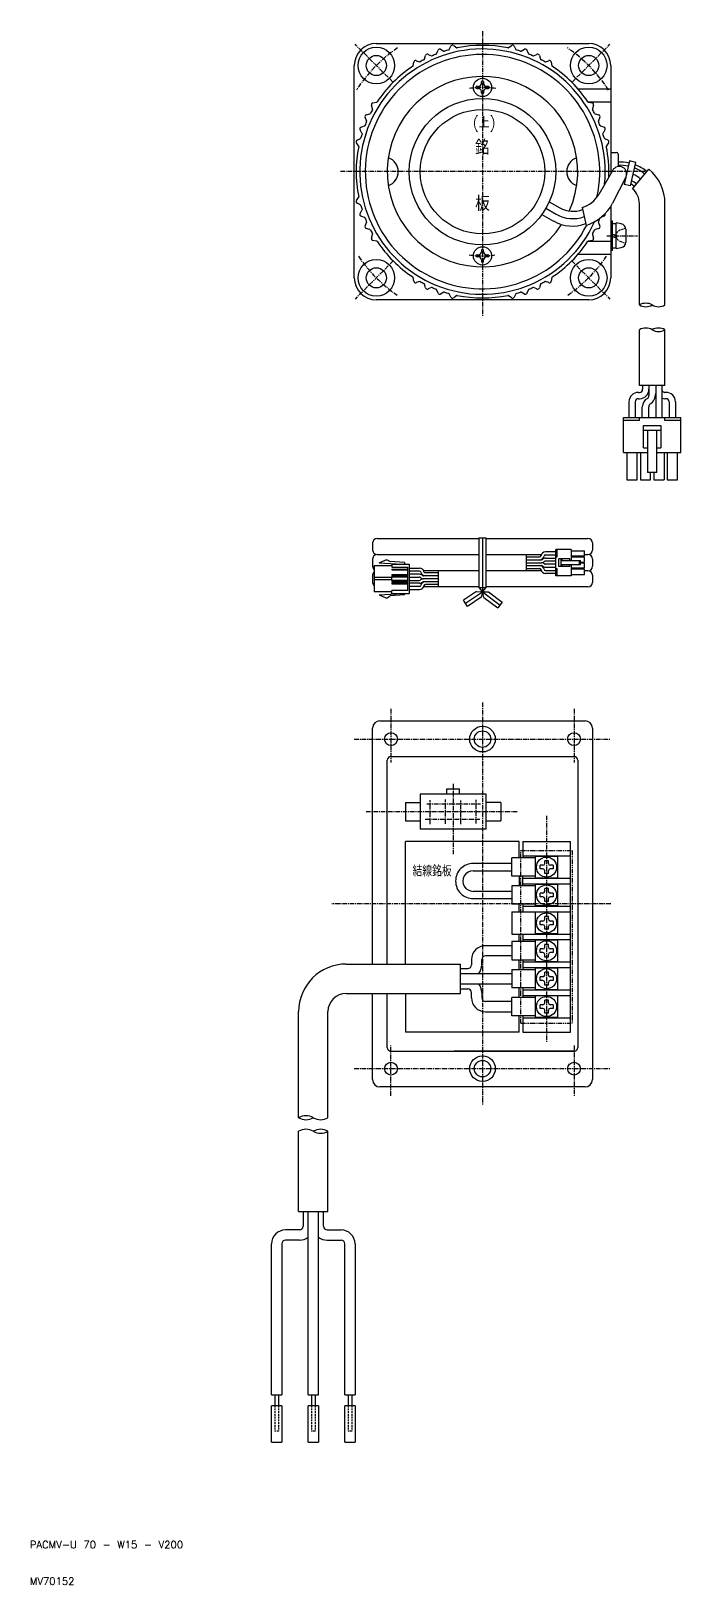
# Model space of a CAD drawing. Extents: x 10 to 478, y 10 to 435.
# Drawn here: x 10.3 to 187.8, y 10 to 434.4 of the extents above; entities that cross this region are included whole.
import ezdxf

# ---------------------------------------------------------------- set-up
doc = ezdxf.new("R2010")
doc.units = 0
for name, pattern in [('CENTER', [2, 1.25, -0.25, 0.25, -0.25]), ('DASHED', [0.75, 0.5, -0.25]), ('PHANTOM', [2.5, 1.25, -0.25, 0.25, -0.25, 0.25, -0.25])]:
    doc.linetypes.add(name, pattern=pattern)
doc.layers.get('0').update_dxf_attribs({"linetype": 'CONTINUOUS'})
doc.layers.add('CENTER', color=1, linetype='CENTER')
doc.styles.get("Standard").update_dxf_attribs({"font": 'txt.shx', "bigfont": 'bigfont.shx'})
doc.styles.add('STANDARD2', font='txt.shx')

msp = doc.modelspace()

# ---------------------------------------------------------------- linework, layer by layer
at = {"color": 7, "linetype": 'CONTINUOUS'}
for p, q in [((104.6, 431.01), (162.6, 431.01)), ((121.08, 428.22), (121.46, 429.18)), ((122.17, 429.43), (123.06, 428.92)), ((124.52, 429.35), (124.99, 430.27)), ((125.73, 430.44), (126.56, 429.84)), ((140.65, 429.84), (141.48, 430.44)), ((142.22, 430.27), (142.69, 429.35)), ((144.15, 428.92), (145.04, 429.43)), ((145.75, 429.18), (146.13, 428.22)), ((98.6, 367.01), (98.6, 425.01)), ((114.66, 424.91), (114.82, 425.93)), ((115.47, 426.32), (116.45, 426.01)), ((117.78, 426.74), (118.05, 427.73)), ((118.74, 428.05), (119.68, 427.64)), ((147.53, 427.64), (148.47, 428.05)), ((149.16, 427.73), (149.42, 426.74)), ((150.76, 426.01), (151.74, 426.32)), ((152.39, 425.93), (152.55, 424.91)), ((168.6, 425.01), (168.6, 395.44)), ((133.3, 420.11), (133.3, 420.51)), ((133.9, 420.51), (133.9, 420.11)), ((132.5, 419.31), (132.1, 419.31)), ((132.1, 418.71), (132.5, 418.71)), ((133.3, 417.51), (133.3, 417.91)), ((133.9, 417.91), (133.9, 417.51)), ((135.1, 419.31), (134.7, 419.31)), ((134.7, 418.71), (135.1, 418.71)), ((168.6, 418.51), (159.76, 418.51)), ((101.88, 411.56), (102.87, 411.83)), ((103.6, 413.16), (103.29, 414.14)), ((103.68, 414.79), (104.69, 414.95)), ((168.6, 415.01), (162.41, 415.01)), ((162.51, 414.95), (163.53, 414.79)), ((163.92, 414.14), (163.61, 413.16)), ((164.34, 411.83), (165.33, 411.56)), ((100.69, 406.55), (100.18, 407.44)), ((100.43, 408.15), (101.39, 408.53)), ((101.97, 409.93), (101.56, 410.87)), ((165.65, 410.87), (165.24, 409.93)), ((165.82, 408.53), (166.78, 408.15)), ((167.03, 407.44), (166.52, 406.55)), ((99.77, 403.05), (99.17, 403.88)), ((99.34, 404.62), (100.26, 405.09)), ((166.95, 405.09), (167.87, 404.62)), ((168.04, 403.88), (167.44, 403.05)), ((168.6, 401.26), (170.1, 401.26)), ((170.6, 400.76), (170.6, 397.4)), ((169.17, 396.42), (165.32, 389.79)), ((173.75, 398.94), (172.29, 392.5)), ((175.45, 398.55), (173.75, 398.94)), ((173.99, 392.12), (175.45, 398.55)), ((174.56, 391.32), (179, 396.68)), ((172.74, 394.47), (169.12, 387.41)), ((173.99, 392.12), (172.29, 392.5)), ((99.17, 388.13), (99.77, 388.96)), ((100.26, 386.92), (99.34, 387.39)), ((151.84, 387.79), (154.74, 386.11)), ((168.6, 386.5), (168.6, 367.01)), ((176.45, 359.59), (176.45, 387.29)), ((183.42, 359.59), (183.42, 387.29)), ((100.18, 384.57), (100.69, 385.46)), ((101.39, 383.48), (100.43, 383.86)), ((101.56, 381.14), (101.97, 382.08)), ((149.84, 384.32), (152.95, 382.53)), ((150.93, 386.01), (153.73, 384.38)), ((160.84, 386.19), (161.89, 381.32)), ((165.24, 382.08), (165.65, 381.14)), ((166.78, 383.86), (166.03, 383.56)), ((169.1, 382.51), (168.6, 382.51)), ((169.1, 374.51), (169.1, 382.51)), ((171.49, 381.74), (170.1, 382.01)), ((170.1, 375.01), (170.1, 382.01)), ((102.87, 380.19), (101.88, 380.45)), ((103.29, 377.87), (103.6, 378.85)), ((163.61, 378.85), (163.92, 377.87)), ((165.33, 380.45), (164.34, 380.19)), ((169.1, 381.88), (170.1, 381.88)), ((169.1, 378.05), (169.1, 381.82)), ((169.1, 378.95), (170.1, 378.77)), ((169.1, 378.24), (170.1, 378.05)), ((172.7, 380.27), (172.7, 376.74)), ((104.69, 377.06), (103.68, 377.22)), ((133.3, 374.51), (133.3, 374.11)), ((133.9, 374.11), (133.9, 374.51)), ((159.76, 373.5), (168.6, 373.5)), ((162.41, 377.01), (168.6, 377.01)), ((163.53, 377.22), (162.51, 377.06)), ((169.1, 374.51), (168.6, 374.51)), ((170.1, 375.13), (169.1, 375.13)), ((170.1, 375.01), (171.49, 375.27)), ((132.1, 373.31), (132.5, 373.31)), ((132.5, 372.71), (132.1, 372.71)), ((133.3, 371.91), (133.3, 371.51)), ((133.9, 371.51), (133.9, 371.91)), ((134.7, 373.31), (135.1, 373.31)), ((135.1, 372.71), (134.7, 372.71)), ((114.82, 366.08), (114.66, 367.1)), ((116.45, 366), (115.47, 365.69)), ((118.05, 364.28), (117.78, 365.27)), ((149.42, 365.27), (149.16, 364.28)), ((151.74, 365.69), (150.76, 366)), ((152.55, 367.1), (152.39, 366.08)), ((162.6, 361.01), (104.6, 361.01)), ((119.68, 364.37), (118.74, 363.96)), ((121.46, 362.83), (121.08, 363.79)), ((123.06, 363.09), (122.17, 362.58)), ((124.99, 361.74), (124.52, 362.66)), ((126.56, 362.17), (125.73, 361.57)), ((141.48, 361.57), (140.65, 362.17)), ((142.69, 362.66), (142.22, 361.74)), ((145.04, 362.58), (144.15, 363.09)), ((146.13, 363.79), (145.75, 362.83)), ((148.47, 363.96), (147.53, 364.37)), ((176.45, 337.6), (176.45, 352.83)), ((183.42, 337.6), (183.42, 352.83)), ((176.19, 335.73), (176.45, 335.73)), ((183.42, 337.6), (176.45, 337.6)), ((177.32, 337.6), (177.32, 336.6)), ((179.06, 337.6), (179.06, 334.86)), ((180.89, 337.6), (180.89, 328.88)), ((182.63, 328.88), (182.63, 337.6)), ((183.68, 335.73), (183.42, 335.73)), ((173.57, 333.12), (173.57, 328.88)), ((175.31, 333.12), (175.31, 328.88)), ((176.19, 333.99), (176.45, 333.99)), ((177.23, 328.88), (177.23, 331.79)), ((178.97, 331.79), (178.97, 328.88)), ((183.68, 333.99), (183.42, 333.99)), ((184.55, 333.12), (184.55, 328.88)), ((186.29, 333.12), (186.29, 328.88)), ((172.09, 328.88), (187.78, 328.88)), ((172.09, 319.3), (172.09, 328.88)), ((176.45, 328.01), (172.09, 328.01)), ((176.45, 328.01), (176.45, 328.88)), ((183.42, 328.01), (183.42, 328.88)), ((187.78, 328.01), (183.42, 328.01)), ((187.78, 319.3), (187.78, 328.88)), ((177.58, 326.71), (182.29, 326.71)), ((177.58, 320.61), (177.58, 326.71)), ((177.58, 325.4), (182.29, 325.4)), ((178.63, 325.4), (178.63, 313.81)), ((181.24, 313.81), (181.24, 325.4)), ((182.29, 326.71), (182.29, 320.61)), ((172.09, 319.3), (178.63, 319.3)), ((173.05, 319.3), (173.05, 311.8)), ((175.84, 311.8), (175.84, 319.3)), ((176.71, 319.3), (176.71, 311.8)), ((177.58, 320.61), (178.63, 320.61)), ((181.24, 320.61), (182.29, 320.61)), ((181.24, 319.3), (187.78, 319.3)), ((183.16, 319.3), (183.16, 311.8)), ((184.03, 319.3), (184.03, 311.8)), ((186.82, 311.8), (186.82, 319.3)), ((173.05, 311.8), (175.84, 311.8)), ((176.71, 311.8), (179.5, 311.8)), ((181.24, 313.81), (178.63, 313.81)), ((179.5, 311.8), (179.5, 313.81)), ((180.37, 313.81), (180.37, 311.8)), ((180.37, 311.8), (183.16, 311.8)), ((184.03, 311.8), (186.82, 311.8)), ((103.61, 294.61), (103.61, 292.61)), ((104.81, 295.81), (132.61, 295.81)), ((132.61, 296.01), (134.6, 296.01)), ((132.61, 296.01), (132.61, 282.41)), ((133.6, 296.01), (133.6, 281.21)), ((134.6, 282.41), (134.6, 296.01)), ((134.6, 295.81), (162.4, 295.81)), ((163.6, 294.61), (163.6, 292.61)), ((103.61, 290.21), (103.61, 288.21)), ((104.81, 291.41), (132.61, 291.41)), ((105.4, 289.21), (107.2, 290.01)), ((105.4, 289.21), (111.53, 288.81)), ((107.2, 290.01), (107.61, 290.01)), ((107.61, 290.01), (108.4, 289.49)), ((112.32, 289.23), (108.4, 289.49)), ((108.84, 288.81), (108.84, 288.01)), ((108.84, 288.81), (113.61, 288.81)), ((112.32, 289.23), (112.32, 288.81)), ((113.61, 288.81), (113.61, 280.81)), ((134.6, 291.41), (149.68, 291.41)), ((145.6, 287.01), (145.6, 291.41)), ((145.6, 290.81), (149.2, 290.81)), ((145.6, 290.01), (149.7, 290.01)), ((145.6, 289.21), (149.7, 289.21)), ((145.6, 289.21), (149.7, 289.21)), ((153.6, 292.13), (150.78, 292.13)), ((150.8, 291.33), (153.6, 291.33)), ((150.8, 290.45), (153.6, 290.45)), ((153.6, 289.65), (150.8, 289.65)), ((153.6, 288.77), (150.8, 288.77)), ((157.84, 292.81), (153.6, 292.81)), ((153.6, 285.61), (153.6, 292.81)), ((153.6, 290.81), (154, 290.81)), ((154, 290.81), (154, 292.81)), ((157.44, 290.29), (154.44, 290.29)), ((154.44, 288.13), (154.44, 290.29)), ((155.05, 288.13), (155.05, 290.29)), ((155.05, 289.81), (160.36, 289.81)), ((160.36, 288.61), (155.05, 288.61)), ((155.36, 289.81), (155.36, 290.29)), ((155.36, 288.13), (155.36, 288.61)), ((157.44, 289.81), (157.44, 290.29)), ((157.44, 288.13), (157.44, 288.61)), ((157.84, 292.81), (157.84, 289.81)), ((157.84, 292.43), (161.44, 292.43)), ((161.44, 291.03), (157.84, 291.03)), ((161.44, 290.75), (157.84, 290.75)), ((157.84, 288.61), (157.84, 285.61)), ((160.09, 288.61), (160.09, 289.81)), ((160.36, 288.61), (160.36, 289.81)), ((160.36, 289.35), (161.44, 289.35)), ((161.44, 289.07), (160.36, 289.07)), ((161.44, 291.03), (161.44, 292.43)), ((161.44, 291.41), (162.4, 291.41)), ((161.44, 289.35), (161.44, 290.75)), ((161.44, 287.67), (161.44, 289.07)), ((163.6, 290.21), (163.6, 288.21)), ((103.61, 285.81), (103.61, 283.81)), ((104.05, 288.41), (104.05, 281.21)), ((104.05, 288.41), (108.84, 288.41)), ((108.84, 285.13), (104.05, 285.13)), ((108.84, 284.49), (104.05, 284.49)), ((108.84, 288.01), (113.2, 288.01)), ((108.84, 287.43), (108.84, 287.23)), ((108.84, 287.43), (113.2, 287.43)), ((108.84, 287.23), (113.2, 287.23)), ((108.84, 285.95), (113.2, 285.95)), ((108.84, 285.95), (108.84, 285.75)), ((108.84, 285.75), (113.2, 285.75)), ((108.84, 285.55), (113.2, 285.55)), ((108.84, 285.55), (108.84, 285.35)), ((108.84, 285.35), (113.2, 285.34)), ((108.84, 284.49), (108.84, 285.13)), ((108.84, 284.47), (108.84, 284.27)), ((108.84, 284.47), (113.2, 284.47)), ((113.2, 281.61), (113.2, 288.01)), ((113.61, 287.73), (116.43, 287.73)), ((116.4, 286.93), (113.61, 286.93)), ((116.4, 286.05), (113.61, 286.05)), ((113.61, 285.25), (116.4, 285.25)), ((113.61, 284.37), (116.4, 284.37)), ((121.61, 285.61), (117.51, 285.61)), ((121.61, 284.81), (117.51, 284.81)), ((121.61, 284.81), (117.51, 284.81)), ((132.61, 287.01), (117.53, 287.01)), ((121.61, 286.41), (118, 286.41)), ((121.61, 282.61), (121.61, 287.01)), ((149.68, 287.01), (134.6, 287.01)), ((145.6, 288.41), (149.7, 288.41)), ((145.6, 287.61), (149.2, 287.61)), ((153.6, 286.29), (150.78, 286.29)), ((150.8, 287.97), (153.6, 287.97)), ((150.8, 287.09), (153.6, 287.09)), ((153.6, 287.61), (154, 287.61)), ((157.84, 285.61), (153.6, 285.61)), ((154, 285.61), (154, 287.61)), ((157.44, 288.13), (154.44, 288.13)), ((161.44, 287.67), (157.84, 287.67)), ((161.44, 287.39), (157.84, 287.39)), ((157.84, 285.99), (161.44, 285.99)), ((161.44, 285.99), (161.44, 287.39)), ((162.4, 287.01), (161.44, 287.01)), ((163.6, 285.81), (163.6, 283.81)), ((108.84, 281.21), (104.05, 281.21)), ((105.4, 280.41), (111.53, 280.81)), ((105.4, 280.41), (107.2, 279.61)), ((107.61, 279.61), (108.4, 280.12)), ((112.32, 280.38), (108.4, 280.12)), ((108.84, 284.27), (113.2, 284.27)), ((108.84, 284.07), (113.2, 284.07)), ((108.84, 284.07), (108.84, 283.87)), ((108.84, 283.87), (113.2, 283.87)), ((108.84, 283.67), (113.2, 283.67)), ((108.84, 283.67), (108.84, 283.47)), ((108.84, 283.47), (113.2, 283.47)), ((108.84, 280.81), (108.84, 281.61)), ((113.2, 281.61), (108.84, 281.61)), ((108.84, 280.81), (113.61, 280.81)), ((112.32, 280.38), (112.32, 280.81)), ((116.4, 283.57), (113.61, 283.57)), ((116.4, 282.69), (113.61, 282.69)), ((113.61, 281.89), (116.43, 281.89)), ((121.61, 284.01), (117.51, 284.01)), ((132.61, 282.61), (117.53, 282.61)), ((121.61, 283.21), (118, 283.21)), ((131.96, 281.31), (128.42, 278.94)), ((128.98, 278.11), (133.6, 281.21)), ((131.96, 281.31), (133.6, 281.21)), ((132.61, 282.41), (133.6, 281.21)), ((132.61, 282.41), (134.6, 282.41)), ((133.2, 281.69), (133.2, 281.23)), ((133.6, 281.21), (133.25, 279.76)), ((133.6, 281.21), (134.6, 282.41)), ((133.6, 281.21), (135.21, 281.26)), ((133.93, 279.72), (133.6, 281.21)), ((133.6, 281.21), (138.39, 277.63)), ((134, 281.22), (134, 281.69)), ((162.4, 282.61), (134.6, 282.61)), ((135.21, 281.26), (138.99, 278.43)), ((107.2, 279.61), (107.61, 279.61)), ((129.53, 277.28), (128.42, 278.94)), ((133.25, 279.76), (129.53, 277.28)), ((133.93, 279.72), (137.79, 276.83)), ((138.99, 278.43), (137.79, 276.83)), ((103.6, 179.58), (103.6, 244.01)), ((105.6, 246.01), (161.6, 246.01)), ((163.6, 244.01), (163.6, 148.01)), ((107.6, 179.58), (107.6, 235.26)), ((108.6, 236.26), (158.6, 236.26)), ((159.6, 235.26), (159.6, 156.76)), ((116.6, 226.01), (116.6, 216.41)), ((134.6, 226.01), (116.6, 226.01)), ((123.9, 227.41), (127.3, 227.41)), ((123.9, 226.01), (123.9, 227.41)), ((127.3, 226.01), (127.3, 227.41)), ((134.6, 216.41), (134.6, 226.01)), ((112.6, 223.71), (116.6, 223.71)), ((112.6, 223.71), (112.6, 218.71)), ((138.6, 223.71), (134.6, 223.71)), ((138.6, 223.71), (138.6, 218.71)), ((112.6, 218.71), (116.6, 218.71)), ((134.6, 218.71), (138.6, 218.71)), ((143.6, 213.01), (112.6, 213.01)), ((112.6, 179.58), (112.6, 213.01)), ((134.6, 216.41), (116.6, 216.41)), ((143.6, 208.56), (143.6, 213.01)), ((144.6, 213.01), (157.6, 213.01)), ((144.6, 213.01), (144.6, 208.56)), ((157.6, 161.01), (157.6, 213.01)), ((141.6, 203.56), (141.6, 208.56)), ((148.1, 208.56), (141.6, 208.56)), ((144.6, 209.12), (157.6, 209.12)), ((148.1, 209.06), (154.1, 209.06)), ((148.1, 203.06), (148.1, 209.06)), ((154.1, 209.06), (154.1, 203.06)), ((141.6, 207.06), (131.06, 207.06)), ((131.06, 205.06), (141.6, 205.06)), ((149.35, 205.56), (149.35, 206.56)), ((150.1, 206.56), (149.35, 206.56)), ((150.1, 205.56), (149.35, 205.56)), ((151.6, 207.81), (150.6, 207.81)), ((150.6, 207.06), (150.6, 207.81)), ((150.6, 204.31), (150.6, 205.06)), ((151.6, 204.31), (150.6, 204.31)), ((151.6, 207.06), (151.6, 207.81)), ((151.6, 204.31), (151.6, 205.06)), ((152.85, 206.56), (152.1, 206.56)), ((152.85, 205.56), (152.1, 205.56)), ((152.85, 206.56), (152.85, 205.56)), ((148.1, 203.56), (141.6, 203.56)), ((141.6, 200.94), (141.6, 195.94)), ((148.1, 200.94), (141.6, 200.94)), ((143.6, 203.56), (143.6, 200.94)), ((144.6, 200.94), (144.6, 203.56)), ((144.6, 203), (157.6, 203)), ((144.6, 201.5), (157.6, 201.5)), ((154.1, 203.06), (148.1, 203.06)), ((148.1, 195.44), (148.1, 201.44)), ((148.1, 201.44), (154.1, 201.44)), ((151.6, 200.19), (150.6, 200.19)), ((150.6, 199.44), (150.6, 200.19)), ((151.6, 199.44), (151.6, 200.19)), ((154.1, 201.44), (154.1, 195.44)), ((141.6, 199.44), (131.06, 199.44)), ((131.06, 197.44), (141.6, 197.44)), ((148.1, 195.94), (141.6, 195.94)), ((143.6, 193.88), (143.6, 195.94)), ((144.6, 195.94), (144.6, 193.88)), ((144.6, 195.38), (157.6, 195.38)), ((154.1, 195.44), (148.1, 195.44)), ((149.35, 197.94), (149.35, 198.94)), ((150.1, 198.94), (149.35, 198.94)), ((150.1, 197.94), (149.35, 197.94)), ((150.6, 196.69), (150.6, 197.44)), ((151.6, 196.69), (150.6, 196.69)), ((151.6, 196.69), (151.6, 197.44)), ((152.85, 198.94), (152.1, 198.94)), ((152.85, 197.94), (152.1, 197.94)), ((152.85, 198.94), (152.85, 197.94)), ((141.6, 193.88), (141.6, 187.76)), ((141.6, 193.88), (157.6, 193.88)), ((148.1, 187.82), (148.1, 193.82)), ((148.1, 193.82), (154.1, 193.82)), ((149.35, 190.32), (149.35, 191.32)), ((150.1, 191.32), (149.35, 191.32)), ((151.6, 192.57), (150.6, 192.57)), ((150.6, 191.82), (150.6, 192.57)), ((151.6, 191.82), (151.6, 192.57)), ((152.85, 191.32), (152.1, 191.32)), ((152.85, 191.32), (152.85, 190.32)), ((154.1, 193.82), (154.1, 187.82)), ((141.6, 187.76), (157.6, 187.76)), ((143.6, 185.7), (143.6, 187.76)), ((144.6, 187.76), (144.6, 185.7)), ((154.1, 187.82), (148.1, 187.82)), ((150.1, 190.32), (149.35, 190.32)), ((150.6, 189.07), (150.6, 189.82)), ((151.6, 189.07), (150.6, 189.07)), ((151.6, 189.07), (151.6, 189.82)), ((152.85, 190.32), (152.1, 190.32)), ((141.6, 184.6), (134.4, 184.6)), ((141.6, 185.7), (141.6, 180.7)), ((148.1, 185.7), (141.6, 185.7)), ((144.6, 186.26), (157.6, 186.26)), ((148.1, 180.2), (148.1, 186.2)), ((148.1, 186.2), (154.1, 186.2)), ((149.35, 182.7), (149.35, 183.7)), ((150.1, 183.7), (149.35, 183.7)), ((150.1, 182.7), (149.35, 182.7)), ((151.6, 184.95), (150.6, 184.95)), ((150.6, 184.2), (150.6, 184.95)), ((151.6, 184.2), (151.6, 184.95)), ((152.85, 183.7), (152.1, 183.7)), ((152.85, 182.7), (152.1, 182.7)), ((152.85, 183.7), (152.85, 182.7)), ((154.1, 186.2), (154.1, 180.2)), ((96.4, 179.58), (127.6, 179.58)), ((127.6, 171.58), (127.6, 179.58)), ((127.6, 178.38), (129.61, 178.38)), ((130.6, 180.8), (130.6, 179.38)), ((133.4, 179.38), (133.4, 180.8)), ((141.6, 181.8), (134.4, 181.8)), ((141.6, 180.7), (148.1, 180.7)), ((143.6, 178.08), (143.6, 180.7)), ((144.6, 180.7), (144.6, 178.08)), ((144.6, 180.14), (157.6, 180.14)), ((144.6, 178.64), (157.6, 178.64)), ((154.1, 180.2), (148.1, 180.2)), ((148.1, 172.58), (148.1, 178.58)), ((148.1, 178.58), (154.1, 178.58)), ((150.6, 181.45), (150.6, 182.2)), ((151.6, 181.45), (150.6, 181.45)), ((151.6, 181.45), (151.6, 182.2)), ((154.1, 178.58), (154.1, 172.58)), ((127.6, 176.98), (141.6, 176.98)), ((127.6, 174.18), (141.6, 174.18)), ((141.6, 178.08), (141.6, 173.08)), ((141.6, 178.08), (148.1, 178.08)), ((149.35, 175.08), (149.35, 176.08)), ((150.1, 176.08), (149.35, 176.08)), ((150.1, 175.08), (149.35, 175.08)), ((151.6, 177.33), (150.6, 177.33)), ((150.6, 176.58), (150.6, 177.33)), ((150.6, 173.83), (150.6, 174.58)), ((151.6, 176.58), (151.6, 177.33)), ((151.6, 173.83), (151.6, 174.58)), ((152.85, 176.08), (152.1, 176.08)), ((152.85, 175.08), (152.1, 175.08)), ((152.85, 176.08), (152.85, 175.08)), ((96.4, 171.58), (127.6, 171.58)), ((103.6, 148.01), (103.6, 171.58)), ((107.6, 156.76), (107.6, 171.58)), ((112.6, 171.58), (112.6, 161.01)), ((127.6, 172.78), (129.6, 172.78)), ((130.6, 170.36), (130.6, 171.78)), ((133.4, 171.78), (133.4, 170.36)), ((148.1, 173.08), (141.6, 173.08)), ((141.6, 165.46), (141.6, 170.46)), ((148.1, 170.46), (141.6, 170.46)), ((143.6, 170.46), (143.6, 173.08)), ((144.6, 173.08), (144.6, 170.46)), ((144.6, 172.52), (157.6, 172.52)), ((144.6, 171.02), (157.6, 171.02)), ((154.1, 172.58), (148.1, 172.58)), ((148.1, 164.96), (148.1, 170.96)), ((148.1, 170.96), (154.1, 170.96)), ((151.6, 173.83), (150.6, 173.83)), ((154.1, 170.96), (154.1, 164.96)), ((83.4, 137.61), (83.4, 166.58)), ((91.4, 137.61), (91.4, 166.58)), ((141.6, 169.36), (134.4, 169.36)), ((134.4, 166.56), (141.6, 166.56)), ((149.35, 167.46), (149.35, 168.46)), ((150.1, 168.46), (149.35, 168.46)), ((150.1, 167.46), (149.35, 167.46)), ((151.6, 169.71), (150.6, 169.71)), ((150.6, 168.96), (150.6, 169.71)), ((150.6, 166.21), (150.6, 166.96)), ((151.6, 166.21), (150.6, 166.21)), ((151.6, 168.96), (151.6, 169.71)), ((151.6, 166.21), (151.6, 166.96)), ((152.85, 168.46), (152.1, 168.46)), ((152.85, 167.46), (152.1, 167.46)), ((152.85, 168.46), (152.85, 167.46)), ((148.1, 165.46), (141.6, 165.46)), ((143.6, 161.01), (143.6, 165.46)), ((144.6, 165.46), (144.6, 161.01)), ((144.6, 164.9), (157.6, 164.9)), ((154.1, 164.96), (148.1, 164.96)), ((143.6, 161.01), (112.6, 161.01)), ((144.6, 161.01), (157.6, 161.01)), ((144.6, 161.01), (157.6, 161.01)), ((108.6, 155.76), (158.6, 155.76)), ((158.6, 155.76), (125.9, 155.76)), ((161.6, 146.01), (105.6, 146.01)), ((83.4, 111.96), (83.4, 133.93)), ((91.4, 111.96), (91.4, 133.93)), ((83.4, 111.96), (91.4, 111.96)), ((84.6, 111.96), (84.6, 107.96)), ((86, 61.96), (86, 111.96)), ((88.8, 61.96), (88.8, 111.96)), ((90.2, 107.96), (90.2, 111.96)), ((83.6, 106.96), (79.8, 106.96)), ((91.2, 106.96), (95, 106.96)), ((76, 61.96), (76, 103.16)), ((78.8, 103.16), (78.8, 61.96)), ((83.6, 104.16), (79.8, 104.16)), ((91.2, 104.16), (95, 104.16)), ((96, 61.96), (96, 103.16)), ((98.8, 103.16), (98.8, 61.96)), ((76, 61.96), (78.8, 61.96)), ((76.9, 61.96), (76.9, 58.96)), ((77.9, 61.96), (77.9, 58.96)), ((86, 61.96), (88.8, 61.96)), ((86.9, 61.96), (86.9, 58.96)), ((87.9, 61.96), (87.9, 58.96)), ((96, 61.96), (98.8, 61.96)), ((96.9, 61.96), (96.9, 58.96)), ((97.9, 61.96), (97.9, 58.96)), ((78.8, 58.96), (76, 58.96)), ((76, 48.96), (76, 58.96)), ((78.8, 58.96), (78.8, 48.96)), ((88.8, 58.96), (86, 58.96)), ((86, 48.96), (86, 58.96)), ((88.8, 58.96), (88.8, 48.96)), ((98.8, 58.96), (96, 58.96)), ((96, 48.96), (96, 58.96)), ((98.8, 58.96), (98.8, 48.96)), ((76, 48.96), (78.8, 48.96)), ((86, 48.96), (88.8, 48.96)), ((96, 48.96), (98.8, 48.96))]:
    msp.add_line(p, q, dxfattribs=at)
at = {"color": 3, "linetype": 'DASHED'}
for p, q in [((172.67, 380.61), (171.14, 380.02)), ((171.14, 376.99), (172.67, 376.41)), ((76.9, 58.96), (76.9, 51.96)), ((77.9, 58.96), (77.9, 51.96)), ((86.9, 58.96), (86.9, 51.96)), ((87.9, 58.96), (87.9, 51.96)), ((96.9, 58.96), (96.9, 51.96)), ((97.9, 58.96), (97.9, 51.96)), ((77.9, 51.96), (76.9, 51.96)), ((87.9, 51.96), (86.9, 51.96)), ((97.9, 51.96), (96.9, 51.96))]:
    msp.add_line(p, q, dxfattribs=at)
at = {"color": 3, "linetype": 'PHANTOM'}
for p, q in [((144.1, 210.62), (158.1, 210.62)), ((144.1, 163.4), (144.1, 210.62)), ((158.1, 210.62), (158.1, 163.4)), ((144.1, 163.4), (158.1, 163.4))]:
    msp.add_line(p, q, dxfattribs=at)
at = {"color": 7, "linetype": 'CONTINUOUS'}
for centre, radius in [((104.61, 425), 5), ((162.6, 425), 5), ((104.61, 425), 2.75), ((162.6, 425), 2.75), ((133.6, 419.01), 2.5), ((133.6, 396.01), 20), ((133.6, 396.01), 17), ((133.6, 373.01), 2.5), ((104.61, 367.01), 5), ((104.61, 367.01), 2.75), ((162.6, 367.01), 5), ((162.6, 367.01), 2.75), ((108.6, 241.01), 1.75), ((133.6, 241.01), 3.5), ((133.6, 241.01), 2.25), ((158.6, 241.01), 1.75), ((151.1, 206.06), 2.75), ((151.1, 198.44), 2.75), ((151.1, 190.82), 2.75), ((151.1, 183.2), 2.75), ((151.1, 175.58), 2.75), ((151.1, 167.96), 2.75), ((133.6, 151.01), 3.5), ((133.6, 151.01), 2.25), ((108.6, 151.01), 1.75), ((158.6, 151.01), 1.75)]:
    msp.add_circle(centre, radius, dxfattribs=at)
for centre, radius, start, end in [((104.6, 425.01), 6, 90, 180), ((133.6, 396.01), 33.5, 354.0857, 335.8513), ((121.92, 429), 0.5, 60.2333, 158.7667), ((123.16, 429.1), 0.2, 240.2333, 287.5182), ((133.6, 396.01), 34.5, 105.4818, 107.5182), ((124.34, 429.45), 0.2, 285.4818, 332.7667), ((125.43, 430.04), 0.5, 54.2333, 152.7667), ((126.68, 430.01), 0.2, 234.2333, 281.5182), ((133.6, 396.01), 34.5, 78.4818, 101.5182), ((140.53, 430.01), 0.2, 258.4818, 305.7667), ((141.78, 430.04), 0.5, 27.2333, 125.7667), ((142.87, 429.45), 0.2, 207.2333, 254.5182), ((133.6, 396.01), 34.5, 72.4818, 74.5182), ((144.05, 429.1), 0.2, 252.4818, 299.7667), ((145.29, 429), 0.5, 21.2333, 119.7667), ((162.6, 425.01), 6, 0, 90), ((133.6, 396.01), 32, 347.4621, 332.8051), ((133.6, 396.01), 34.5, 123.4818, 146.5182), ((114.46, 424.95), 0.2, 303.4818, 350.7667), ((115.32, 425.85), 0.5, 72.2333, 170.7667), ((116.51, 426.2), 0.2, 252.2333, 299.5182), ((133.6, 396.01), 34.5, 117.4818, 119.5182), ((117.59, 426.79), 0.2, 297.4818, 344.7667), ((118.54, 427.6), 0.5, 66.2333, 164.7667), ((119.76, 427.82), 0.2, 246.2333, 293.5182), ((133.6, 396.01), 34.5, 111.4818, 113.5182), ((120.9, 428.29), 0.2, 291.4818, 338.7667), ((146.31, 428.29), 0.2, 201.2333, 248.5182), ((133.6, 396.01), 34.5, 66.4818, 68.5182), ((147.45, 427.82), 0.2, 246.4818, 293.7667), ((148.67, 427.6), 0.5, 15.2333, 113.7667), ((149.62, 426.79), 0.2, 195.2333, 242.5182), ((133.6, 396.01), 34.5, 60.4818, 62.5182), ((150.7, 426.2), 0.2, 240.4818, 287.7667), ((151.89, 425.85), 0.5, 9.2333, 107.7667), ((152.75, 424.95), 0.2, 189.2333, 236.5182), ((133.6, 396.01), 34.5, 33.4818, 56.5182), ((133.6, 396.01), 26, 335.5385, 326.2416), ((133.6, 420.51), 0.3, 90.0191, 180), ((133.6, 420.51), 0.3, 0, 90.0191), ((132.1, 419.01), 0.3, 90.0191, 180), ((132.1, 419.01), 0.3, 180, 269.9809), ((132.5, 420.11), 0.8, 270, 0), ((132.5, 417.91), 0.8, 0, 90), ((133.6, 417.51), 0.3, 180, 269.9809), ((133.6, 417.51), 0.3, 269.9809, 0), ((134.7, 420.11), 0.8, 180, 269.9928), ((134.7, 417.91), 0.8, 90.0072, 180), ((135.1, 419.01), 0.3, 0, 90.0191), ((135.1, 419.01), 0.3, 269.9809, 0), ((102.82, 412.02), 0.2, 285.2333, 332.5182), ((133.6, 396.01), 34.5, 150.4818, 152.5182), ((103.76, 414.29), 0.5, 99.2333, 197.7667), ((103.41, 413.1), 0.2, 330.4818, 17.7667), ((104.66, 415.15), 0.2, 279.2333, 326.5182), ((162.55, 415.15), 0.2, 213.4818, 260.7667), ((163.45, 414.29), 0.5, 342.2333, 80.7667), ((163.8, 413.1), 0.2, 162.2333, 209.5182), ((133.6, 396.01), 34.5, 27.4818, 29.5182), ((164.39, 412.02), 0.2, 207.4818, 254.7667), ((100.61, 407.69), 0.5, 111.2333, 209.7667), ((101.32, 408.71), 0.2, 291.2333, 338.5182), ((133.6, 396.01), 34.5, 156.4818, 158.5182), ((102.01, 411.07), 0.5, 105.2333, 203.7667), ((101.79, 409.85), 0.2, 336.4818, 23.7667), ((165.42, 409.85), 0.2, 156.2333, 203.5182), ((133.6, 396.01), 34.5, 21.4818, 23.5182), ((165.2, 411.07), 0.5, 336.2333, 74.7667), ((165.89, 408.71), 0.2, 201.4818, 248.7667), ((166.6, 407.69), 0.5, 330.2333, 68.7667), ((99.57, 404.18), 0.5, 117.2333, 215.7667), ((100.16, 405.27), 0.2, 297.2333, 344.5182), ((133.6, 396.01), 34.5, 162.4818, 164.5182), ((100.51, 406.45), 0.2, 342.4818, 29.7667), ((166.7, 406.45), 0.2, 150.2333, 197.5182), ((133.6, 396.01), 34.5, 15.4818, 17.5182), ((167.05, 405.27), 0.2, 195.4818, 242.7667), ((167.64, 404.18), 0.5, 324.2333, 62.7667), ((133.6, 396.01), 34.5, 168.4818, 191.5182), ((99.6, 402.93), 0.2, 348.4818, 35.7667), ((106.61, 396.01), 4, 288.6293, 71.3703), ((160.6, 396.01), 4, 108.6297, 251.3707), ((167.61, 402.93), 0.2, 144.2333, 191.5182), ((133.6, 396.01), 34.5, 357.547, 11.5182), ((170.1, 400.76), 0.5, 0, 90), ((170.93, 395.39), 2.03, 332.8657, 149.8637), ((171.22, 387.29), 11.33, 77.7524, 93.1074), ((171.22, 387.29), 10.46, 77.8008, 93.3667), ((171.22, 387.29), 8.71, 50.3497, 66.404), ((171.22, 387.29), 10.46, 50.3493, 68.215), ((171.22, 387.29), 11.33, 50.3493, 68.9088), ((171.22, 387.29), 12.2, 359.9995, 50.3493), ((171.22, 387.29), 6.1, 78.2504, 81.2471), ((171.22, 387.29), 6.1, 50.349, 61.6919), ((171.22, 387.29), 6.97, 50.3491, 63.6665), ((171.22, 387.29), 5.23, 0, 50.3489), ((99.57, 387.83), 0.5, 144.2333, 242.7667), ((99.6, 389.08), 0.2, 324.2333, 11.5182), ((100.16, 386.74), 0.2, 15.4818, 62.7667), ((133.6, 396.01), 34.5, 195.4818, 197.5182), ((158.41, 393.81), 8, 287.7212, 329.8637), ((158.26, 392.97), 12.2, 287.302, 332.8657), ((100.61, 384.32), 0.5, 150.2333, 248.7667), ((100.51, 385.56), 0.2, 330.2333, 17.5182), ((101.32, 383.3), 0.2, 21.4818, 68.7667), ((133.6, 396.01), 34.5, 201.4818, 203.5182), ((101.79, 382.16), 0.2, 336.2333, 23.5182), ((158.12, 391.49), 10.34, 239.9994, 290.7483), ((158.24, 392.18), 9.01, 239.9996, 290.3285), ((158.26, 392.22), 7.05, 239.9993, 292.357), ((165.42, 382.16), 0.2, 156.4818, 203.7667), ((133.6, 396.01), 34.5, 336.4818, 338.3588), ((166.6, 384.32), 0.5, 291.2333, 23.1504), ((102.01, 380.94), 0.5, 156.2333, 254.7667), ((102.82, 379.99), 0.2, 27.4818, 74.7667), ((133.6, 396.01), 34.5, 207.4818, 209.5182), ((103.76, 377.72), 0.5, 162.2333, 260.7667), ((103.41, 378.91), 0.2, 342.2333, 29.5182), ((163.45, 377.72), 0.5, 279.2333, 17.7667), ((163.8, 378.91), 0.2, 150.4818, 197.7667), ((133.6, 396.01), 34.5, 330.4818, 332.5182), ((164.39, 379.99), 0.2, 105.2333, 152.5182), ((165.2, 380.94), 0.5, 285.2333, 23.7667), ((171.2, 380.27), 1.5, 0, 79.1137), ((104.66, 376.86), 0.2, 33.4818, 80.7667), ((133.6, 396.01), 34.5, 213.4818, 236.5182), ((132.5, 374.11), 0.8, 270, 0), ((133.6, 374.51), 0.3, 90, 180), ((133.6, 374.51), 0.3, 0, 90), ((134.7, 374.11), 0.8, 180, 270.0072), ((133.6, 396.01), 34.5, 303.4818, 326.5182), ((162.55, 376.86), 0.2, 99.2333, 146.5182), ((171.2, 376.74), 1.5, 280.8867, 0), ((132.1, 373.01), 0.3, 90, 180), ((132.1, 373.01), 0.3, 180, 270), ((132.5, 371.91), 0.8, 0, 90), ((133.6, 371.51), 0.3, 180, 270), ((133.6, 371.51), 0.3, 270, 0), ((134.7, 371.91), 0.8, 89.9928, 180), ((135.1, 373.01), 0.3, 0, 90), ((135.1, 373.01), 0.3, 270, 0), ((104.6, 367.01), 6, 180, 270), ((114.46, 367.06), 0.2, 9.2333, 56.5182), ((115.32, 366.16), 0.5, 189.2333, 287.7667), ((116.51, 365.81), 0.2, 60.4818, 107.7667), ((133.6, 396.01), 34.5, 240.4818, 242.5182), ((117.59, 365.22), 0.2, 15.2333, 62.5182), ((149.62, 365.22), 0.2, 117.4818, 164.7667), ((133.6, 396.01), 34.5, 297.4818, 299.5182), ((150.7, 365.81), 0.2, 72.2333, 119.5182), ((151.89, 366.16), 0.5, 252.2333, 350.7667), ((152.75, 367.06), 0.2, 123.4818, 170.7667), ((162.6, 367.01), 6, 270, 0), ((118.54, 364.41), 0.5, 195.2333, 293.7667), ((119.76, 364.19), 0.2, 66.4818, 113.7667), ((133.6, 396.01), 34.5, 246.4818, 248.5182), ((120.9, 363.72), 0.2, 21.2333, 68.5182), ((121.92, 363.01), 0.5, 201.2333, 299.7667), ((123.16, 362.91), 0.2, 72.4818, 119.7667), ((133.6, 396.01), 34.5, 252.4818, 254.5182), ((124.34, 362.56), 0.2, 27.2333, 74.5182), ((125.43, 361.97), 0.5, 207.2333, 305.7667), ((126.68, 362), 0.2, 78.4818, 125.7667), ((133.6, 396.01), 34.5, 258.4818, 281.5182), ((140.53, 362), 0.2, 54.2333, 101.5182), ((141.78, 361.97), 0.5, 234.2333, 332.7667), ((142.87, 362.56), 0.2, 105.4818, 152.7667), ((133.6, 396.01), 34.5, 285.4818, 287.5182), ((144.05, 362.91), 0.2, 60.2333, 107.5182), ((145.29, 363.01), 0.5, 240.2333, 338.7667), ((146.31, 363.72), 0.2, 111.4818, 158.7667), ((133.6, 396.01), 34.5, 291.4818, 293.5182), ((147.45, 364.19), 0.2, 66.2333, 113.5182), ((148.67, 364.41), 0.5, 246.2333, 344.7667), ((176.19, 333.12), 2.61, 90, 180), ((176.45, 336.6), 2.61, 270, 0), ((176.45, 336.6), 0.871, 270, 0), ((177.39, 335.41), 3.5, 304.1558, 0), ((183.42, 336.6), 0.872, 205.8506, 270), ((183.68, 333.12), 2.61, 0, 90), ((176.19, 333.12), 0.871, 90, 180), ((179.85, 331.79), 2.61, 118.3589, 180), ((178.19, 334.86), 0.871, 298.356, 0), ((179.85, 331.79), 0.871, 124.1558, 180), ((183.42, 336.6), 2.61, 252.5423, 270), ((183.68, 333.12), 0.871, 0, 90), ((104.81, 294.61), 1.2, 90, 180), ((162.4, 294.61), 1.2, 0, 90), ((104.81, 292.61), 1.2, 180, 270), ((104.81, 290.21), 1.2, 90, 180), ((149.2, 291.21), 0.4, 270, 349.9207), ((149.23, 291.21), 1.2, 270, 349.9215), ((150.78, 290.93), 1.2, 90, 169.9215), ((149.7, 290.41), 0.4, 270, 313.5312), ((149.7, 290.41), 1.2, 270, 313.5312), ((149.7, 288.01), 1.2, 46.4688, 90), ((150.8, 289.25), 1.2, 90, 133.5277), ((150.8, 290.93), 0.4, 90, 169.9207), ((150.8, 289.25), 0.4, 90, 133.5312), ((150.8, 289.17), 0.4, 226.4688, 270), ((162.4, 292.61), 1.2, 270, 0), ((162.4, 290.21), 1.2, 0, 90), ((104.81, 285.81), 1.2, 129.2951, 180), ((104.81, 288.21), 1.2, 180, 230.7019), ((116.4, 286.53), 0.4, 10.0768, 90), ((116.4, 284.84), 1.2, 46.4688, 90), ((116.4, 284.84), 0.4, 46.4688, 90), ((116.4, 284.77), 0.4, 270, 313.5312), ((116.43, 286.53), 1.2, 10.0785, 90), ((117.51, 286.01), 1.2, 226.4688, 270), ((117.51, 283.61), 1.2, 90, 133.5312), ((117.98, 286.81), 1.2, 190.0785, 270), ((117.51, 286.01), 0.4, 226.4688, 270), ((118, 286.81), 0.4, 190.0793, 270), ((149.2, 287.21), 0.4, 10.0793, 90), ((149.23, 287.21), 1.2, 10.0785, 90), ((150.78, 287.49), 1.2, 190.0785, 270), ((149.7, 288.01), 0.4, 46.4688, 90), ((150.8, 289.17), 1.2, 226.4723, 270), ((150.8, 287.49), 0.4, 190.0793, 270), ((162.4, 288.21), 1.2, 270, 0), ((162.4, 285.81), 1.2, 0, 90), ((104.81, 283.81), 1.2, 180, 230.7019), ((116.4, 284.77), 1.2, 270, 313.5312), ((116.4, 283.09), 0.4, 270, 349.9232), ((116.43, 283.09), 1.2, 270, 349.9215), ((117.98, 282.81), 1.2, 90, 169.9215), ((117.51, 283.61), 0.4, 90, 133.5312), ((118, 282.81), 0.4, 90, 169.9207), ((162.4, 283.81), 1.2, 270, 0), ((105.6, 244.01), 2, 90.0029, 180), ((161.6, 244.01), 2, 0, 90), ((108.6, 235.26), 1, 90.0057, 180), ((158.6, 235.26), 1, 0, 90), ((131.06, 202.25), 4.81, 89.994, 180), ((131.06, 202.25), 2.81, 90, 270.0061), ((150.1, 207.06), 0.5, 270, 0), ((150.1, 205.06), 0.5, 0, 90), ((152.1, 207.06), 0.5, 180, 270), ((152.1, 205.06), 0.5, 90, 180), ((131.06, 202.25), 4.81, 180, 270.006), ((150.1, 199.44), 0.5, 270, 0), ((150.1, 197.44), 0.5, 0, 90), ((152.1, 199.44), 0.5, 180, 270), ((152.1, 197.44), 0.5, 90, 180), ((150.1, 191.82), 0.5, 270, 0), ((152.1, 191.82), 0.5, 180, 270), ((150.1, 189.82), 0.5, 0, 90), ((152.1, 189.82), 0.5, 90, 180), ((134.4, 180.8), 3.8, 90, 180), ((150.1, 184.2), 0.5, 270, 0), ((150.1, 182.2), 0.5, 0, 90), ((152.1, 184.2), 0.5, 180, 270), ((152.1, 182.2), 0.5, 90, 180), ((96.4, 166.58), 13, 90, 179.9996), ((129.6, 179.38), 1, 270, 0), ((129.61, 179.38), 3.8, 320.8367, 0), ((134.4, 180.8), 1, 90, 180), ((129.61, 171.78), 3.8, 0, 39.1633), ((150.1, 176.58), 0.5, 270, 0), ((150.1, 174.58), 0.5, 0, 90), ((152.1, 176.58), 0.5, 180, 270), ((152.1, 174.58), 0.5, 90, 180), ((96.4, 166.58), 5, 90, 180), ((129.6, 171.78), 1, 0, 90), ((134.4, 170.36), 3.8, 180, 270), ((134.4, 170.36), 1, 180, 270), ((150.1, 168.96), 0.5, 270, 0), ((150.1, 166.96), 0.5, 0, 90), ((152.1, 168.96), 0.5, 180, 270), ((152.1, 166.96), 0.5, 90, 180), ((108.6, 156.76), 1, 180, 269.9943), ((158.6, 156.76), 1, 270, 0), ((105.6, 148.01), 2, 179.9971, 269.9971), ((161.6, 148.01), 2, 270, 0), ((79.8, 103.16), 3.8, 90, 180), ((83.6, 107.96), 1, 270, 359.9943), ((91.2, 107.96), 1, 180.0057, 270), ((95, 103.16), 3.8, 0, 90), ((79.8, 103.16), 1, 90, 180), ((83.6, 107.96), 3.8, 270, 309.1644), ((91.2, 107.96), 3.8, 230.8356, 270), ((95, 103.16), 1, 0, 90)]:
    msp.add_arc(centre, radius, start, end, dxfattribs=at)
at = {"color": 3, "linetype": 'DASHED'}
msp.add_arc((171.72, 378.51), 1.63, 110.8396, 249.1588, dxfattribs=at)
at = {"color": 3, "linetype": 'CONTINUOUS'}
for centre, radius, start, end in [((178.19, 356.58), 3.49, 60, 120), ((178.19, 362.61), 3.49, 240, 300), ((181.68, 362.61), 3.49, 240, 300), ((178.19, 349.81), 3.49, 60, 120), ((181.68, 349.81), 3.49, 60, 120), ((181.68, 355.85), 3.49, 240, 300), ((85.4, 134.14), 4, 60, 120), ((85.4, 141.07), 4, 240, 300), ((89.4, 141.07), 4, 240, 300), ((85.4, 130.46), 4, 60, 120), ((89.4, 130.46), 4, 60, 120), ((89.4, 137.39), 4, 240, 300)]:
    msp.add_arc(centre, radius, start, end, dxfattribs=at)
at = {"layer": 'CENTER', "color": 1, "linetype": 'CENTER'}
for p, q in [((133.6, 434.4), (133.6, 356.58)), ((109.23, 420.38), (98.82, 430.79)), ((157.98, 420.38), (168.39, 430.79)), ((178.01, 396.01), (94.81, 396.01)), ((167.59, 378.51), (175.89, 378.51)), ((109.3, 371.7), (98.82, 361.22)), ((157.91, 371.7), (168.39, 361.22)), ((133.6, 251.01), (133.6, 141.01)), ((108.6, 249.28), (108.6, 234.66)), ((158.6, 249.28), (158.6, 234.66)), ((98.6, 241.01), (168.6, 241.01)), ((125.6, 228.8), (125.6, 209.48)), ((101.81, 221.21), (143.16, 221.21)), ((118.37, 223.31), (133.08, 223.31)), ((119.3, 217.79), (119.3, 224.37)), ((123.5, 217.9), (123.5, 224.48)), ((127.7, 217.82), (127.7, 224.23)), ((131.9, 217.93), (131.9, 224.44)), ((117.97, 219.11), (132.87, 219.11)), ((151.1, 220.09), (151.1, 158.19)), ((168.6, 196.01), (92.44, 196.01)), ((108.6, 143.63), (108.6, 157.29)), ((158.6, 157.29), (158.6, 143.63)), ((98.6, 151.01), (168.6, 151.01))]:
    msp.add_line(p, q, dxfattribs=at)
for radius, start, end in [(41, 124.5149, 147.0883), (41, 32.9117, 55.4851), (23, 80.917, 98.9816), (41, 214.3125, 235.3826), (23, 260.9347, 278.5196), (41, 304.6174, 325.6874)]:
    msp.add_arc((133.6, 396.01), radius, start, end, dxfattribs=at)

# ---------------------------------------------------------------- texts
at = {"color": 3, "linetype": 'CONTINUOUS'}
for s, height, width, p in [('(上)', 3, 0.9, (130.96, 407.91)), ('銘  ', 4, 0.9, (131.57, 400.62)), ('板', 4, 0.9, (131.61, 385.28)), ('結線銘板', 3, 0.810596, (114.49, 203.49))]:
    msp.add_text(s, height=height, dxfattribs=dict(at, width=width)).set_placement(p)
at = {"color": 7, "linetype": 'CONTINUOUS', "style": 'STANDARD2'}
for s, p in [('PACMV-U 70 - W15 - V200', (10, 20)), ('MV70152', (10, 10))]:
    msp.add_text(s, height=2, dxfattribs=at).set_placement(p)

doc.saveas('drawing.dxf')
